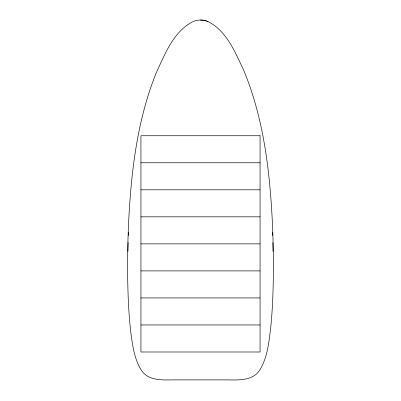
<?xml version="1.0" encoding="UTF-8"?>
<svg xmlns="http://www.w3.org/2000/svg" width="401" height="401" viewBox="0 0 401 401"><rect width="100%" height="100%" fill="white"/><g stroke="black" fill="none" stroke-linecap="round" stroke-linejoin="round"><path stroke-width="0.6" d="M127.954 251.392L128.114 242.53M128.385 235.437L128.531 232.485M140.936 162.776L260.064 162.776M140.936 189.808L260.064 189.808M140.936 216.836L260.064 216.836M140.936 243.868L260.064 243.868M140.936 270.901L260.064 270.901M140.936 297.928L260.064 297.928M140.936 324.96L260.064 324.96M207.984 21.554L207.187 21.253A19.499 19.499 0 0 0 200.5 20.035A19.629 19.629 0 0 0 193.026 21.584C173.548 31.398 165.122 53.809 156.41 72.411C137.984 117.894 131.703 167.202 128.962 215.898A919.839 919.839 0 0 0 127.613 270.485C127.764 290.956 128.43 311.457 130.736 331.812C132.5 344.624 134.019 358.138 140.876 369.416C147.493 380.875 161.819 380.028 173.197 379.897L227.803 379.897C239.191 380.023 253.497 380.875 260.124 369.416C267.522 357.116 268.855 342.354 270.635 328.419C272.635 309.176 273.251 289.818 273.387 270.485A919.839 919.839 0 0 0 272.038 215.898C269.221 166.089 262.75 115.568 243.272 69.263C234.841 51.669 226.46 30.787 207.984 21.554A19.629 19.629 0 0 0 200.5 20.03M272.469 232.485L272.615 235.437M272.886 242.53L273.046 251.392M260.064 135.744L140.936 135.744L140.936 351.993L260.064 351.993L260.064 135.744"/></g></svg>
